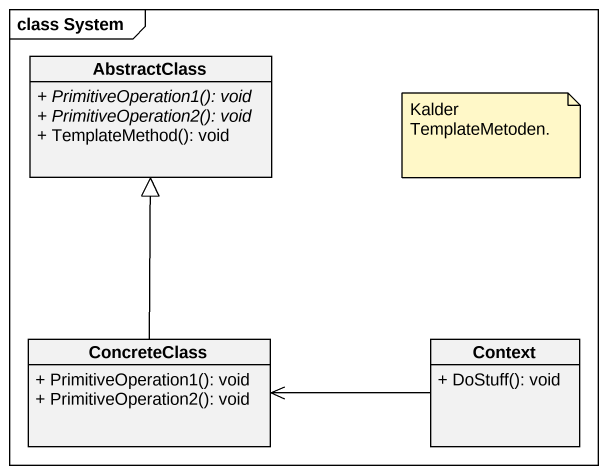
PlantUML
@startuml
mainframe class System
hide circle
hide empty members
skinparam classAttributeIconSize 0
class AbstractClass {
  {abstract} + PrimitiveOperation1(): void
  {abstract} + PrimitiveOperation2(): void
  + TemplateMethod(): void
}
class ConcreteClass {
  + PrimitiveOperation1(): void
  + PrimitiveOperation2(): void
}
class Context {
  + DoStuff(): void
}
ConcreteClass -up-|> AbstractClass
Context -left-> ConcreteClass
note as N1
  Kalder TemplateMetoden.
end note
@enduml
